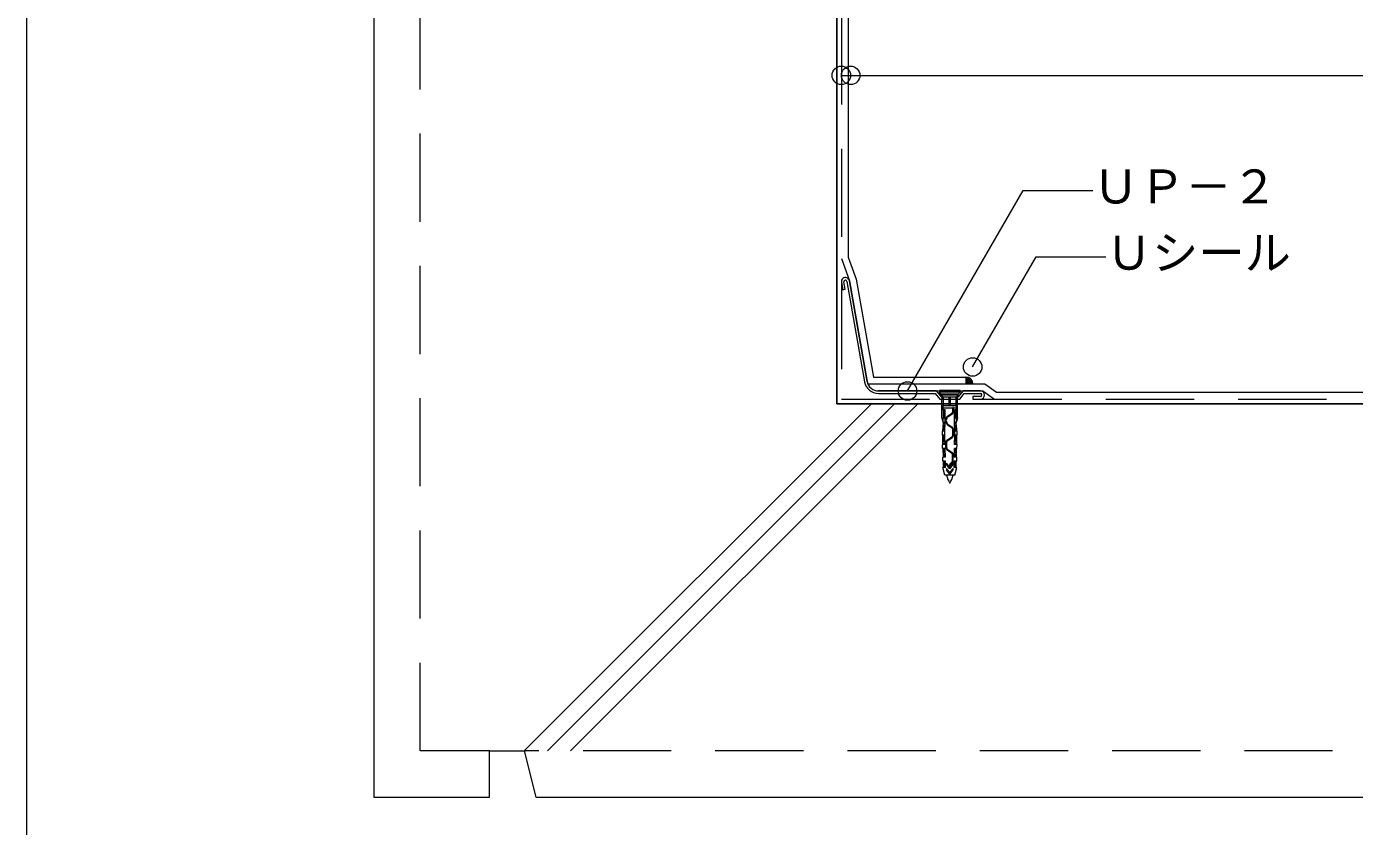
# Model space of a CAD drawing. Units: millimetres, scale not verified. Extents: x -1380 to 1380, y -955 to 955.
# Drawn here: x -900 to -326, y -393 to -47 of the extents above; entities that cross this region are included whole.
import ezdxf
from ezdxf.enums import TextEntityAlignment as Align

# ---------------------------------------------------------------- set-up
doc = ezdxf.new("R2010")
doc.units = ezdxf.units.MM
doc.header["$LTSCALE"] = 3
doc.linetypes.add('USER1', pattern=[19.05, 12.7, -6.35])
for name, color, linetype, lineweight in [('0-0_0', 7, 'Continuous', 18), ('0-2_KUTAI', 3, 'Continuous', 18), ('0-3_BOUSUI', 1, 'Continuous', 18), ('0-4_MOJI', 7, 'Continuous', 18), ('0-5_HATCH', 9, 'Continuous', 18), ('0-6_KANAMONO_SCREW', 4, 'Continuous', 18), ('0-7_KANAMONO', 4, 'Continuous', 18)]:
    doc.layers.add(name, color=color, linetype=linetype, lineweight=lineweight)
doc.styles.add('ＭＳ ゴシック', font='')
doc.styles.get('ＭＳ ゴシック').set_extended_font_data('MS Gothic')

msp = doc.modelspace()

# ---------------------------------------------------------------- linework, layer by layer
at = {"layer": '0-0_0'}
msp.add_lwpolyline([(-900, -660), (900, -660), (900, 540), (-900, 540)], close=True, dxfattribs=at)
at = {"layer": '0-2_KUTAI', "linetype": 'USER1'}
for p, q in [((-700, -360), (-730, -360)), ((-50, -360), (-685, -360))]:
    msp.add_line(p, q, dxfattribs=at)
at = {"layer": '0-2_KUTAI'}
msp.add_lwpolyline([(750, -160), (-50, -160), (-50, -210), (-550, -210), (-550, 90), (-480, 90), (-476, 110), (-460, 110), (-460, 90), (-410, 90), (-400, 100), (-400, 280), (-409.95, 290.995), (-740.05, 324.005), (-750, 315), (-750, -380), (-700, -380), (-700, -360), (-685, -360), (-680, -380), (-50, -380)], dxfattribs=at)
at = {"layer": '0-2_KUTAI', "linetype": 'USER1'}
msp.add_lwpolyline([(-730, -360), (-730, 302.9), (-420, 271.9), (-420, 90)], dxfattribs=at)
at = {"layer": '0-3_BOUSUI'}
for p, q in [((-494.16, -198.5), (-494.16, -201.5)), ((-494.16, -201.5), (-491.16, -201.5))]:
    msp.add_line(p, q, dxfattribs=at)
for points in [[(-550, 71.597), (-550, -210), (-50, -210), (-50, -160), (750, -160)], [(-541.5, 70.9), (-541.5, 24.804), (-545, 19.804), (-545, -146.766), (-541.616, -156.211), (-534.16, -198.5), (-494.16, -198.5)], [(-548, -147.287), (-544.527, -156.983), (-536.877, -200.368), (-536.535, -201.5), (-485.952, -201.5), (-480.952, -205), (-110.015, -205), (-105.015, -201.5), (-54.433, -201.5)], [(-531.953, -204.5), (-486.898, -204.5), (-481.898, -208)]]:
    msp.add_lwpolyline(points, dxfattribs=at)
at = {"layer": '0-3_BOUSUI', "linetype": 'USER1'}
msp.add_lwpolyline([(-550, 71.597), (-548, 71.597), (-548, -208), (-52, -208), (-52, -158), (750, -158)], dxfattribs=at)
at = {"layer": '0-3_BOUSUI'}
msp.add_arc((-494.16, -201.5), 3, 0, 90, dxfattribs=at)
at = {"layer": '0-4_MOJI'}
for p, q in [((-548, -68.201), (-248, -68.201)), ((-519.425, -204.5), (-469.425, -117.897)), ((-469.425, -117.897), (-439.425, -117.897)), ((-491.281, -194.136), (-463.781, -146.505)), ((-463.781, -146.505), (-433.781, -146.505))]:
    msp.add_line(p, q, dxfattribs=at)
for centre in [(-548, -68.201), (-544, -68.201), (-491.281, -194.136), (-519.425, -204.5)]:
    msp.add_circle(centre, 4, dxfattribs=at)
at = {"layer": '0-5_HATCH'}
for p, q in [((-494.16, -199.311), (-493.437, -198.588)), ((-494.16, -200.209), (-492.785, -198.834)), ((-491.827, -201.5), (-494.16, -199.167)), ((-494.16, -201.107), (-492.244, -199.191)), ((-492.725, -201.5), (-494.16, -200.065)), ((-491.169, -201.259), (-493.919, -198.51)), ((-493.655, -201.5), (-491.801, -199.646)), ((-492.757, -201.5), (-491.456, -200.199)), ((-491.608, -199.923), (-492.583, -198.948)), ((-493.623, -201.5), (-494.16, -200.963)), ((-491.859, -201.5), (-491.227, -200.868)), ((-685, -360), (-535, -210)), ((-675, -360), (-525, -210)), ((-665, -360), (-515, -210))]:
    msp.add_line(p, q, dxfattribs=at)
at = {"layer": '0-6_KANAMONO_SCREW'}
for p, q in [((-496.648, -204.335), (-505.648, -204.335)), ((-505.648, -204.335), (-505.648, -205.075)), ((-496.648, -205.075), (-505.648, -205.075)), ((-504.823, -205.9), (-505.648, -205.075)), ((-504.823, -206.35), (-504.823, -205.9)), ((-504.038, -207.2), (-504.823, -206.35)), ((-497.473, -206.35), (-504.823, -206.35)), ((-498.258, -207.2), (-497.473, -206.35)), ((-497.473, -205.9), (-496.648, -205.075)), ((-496.648, -204.335), (-496.648, -205.075)), ((-504.538, -215.9), (-504.538, -207.7)), ((-498.258, -207.2), (-504.038, -207.2)), ((-504.038, -212.7), (-504.038, -210.9)), ((-498.258, -210.9), (-504.038, -210.9)), ((-499.798, -211.9), (-504.038, -211.9)), ((-501.398, -210.9), (-501.398, -207.2)), ((-501.398, -210.9), (-501.148, -210.7)), ((-500.898, -207.2), (-501.148, -207.7)), ((-500.898, -210.9), (-501.148, -210.7)), ((-500.898, -210.9), (-500.898, -207.2)), ((-499.798, -213.305), (-499.798, -211.7)), ((-498.258, -211.9), (-499.498, -211.9)), ((-498.358, -210.9), (-498.358, -207.2)), ((-498.258, -212.7), (-498.258, -210.9)), ((-504.038, -217.8), (-504.538, -215.9)), ((-504.038, -218.1), (-504.038, -216.3)), ((-503.148, -216.3), (-504.038, -216.3)), ((-503.938, -216.3), (-503.938, -212.7)), ((-503.148, -213.2), (-503.938, -213.2)), ((-503.148, -213.7), (-503.938, -213.7)), ((-503.148, -214.2), (-503.938, -214.2)), ((-503.148, -214.7), (-503.938, -214.7)), ((-503.148, -215.2), (-503.938, -215.2)), ((-503.148, -215.7), (-503.938, -215.7)), ((-502.798, -216.9), (-502.798, -216.495)), ((-502.498, -216.9), (-502.798, -216.9)), ((-502.798, -218.005), (-502.798, -217.6)), ((-502.498, -217.6), (-502.798, -217.6)), ((-502.498, -216.9), (-502.498, -216.495)), ((-502.498, -218.005), (-502.498, -217.6)), ((-502.203, -215.403), (-500.256, -214.145)), ((-502.041, -215.655), (-500.093, -214.397)), ((-498.258, -212.7), (-499.148, -212.7)), ((-499.148, -218.1), (-499.148, -212.7)), ((-498.358, -213.2), (-499.148, -213.2)), ((-498.358, -213.7), (-499.148, -213.7)), ((-498.358, -214.2), (-499.148, -214.2)), ((-498.358, -214.7), (-499.148, -214.7)), ((-498.358, -215.2), (-499.148, -215.2)), ((-498.358, -215.7), (-499.148, -215.7)), ((-498.258, -216.3), (-499.148, -216.3)), ((-498.358, -216.3), (-498.358, -212.7)), ((-497.758, -215.9), (-498.258, -217.8)), ((-498.258, -218.1), (-498.258, -216.3)), ((-503.289, -221.9), (-504.373, -221.9)), ((-504.373, -223.6), (-504.373, -221.9)), ((-503.298, -223.6), (-504.373, -223.6)), ((-503.267, -221.3), (-504.312, -221.3)), ((-503.245, -220.7), (-504.259, -220.7)), ((-504.212, -221.9), (-503.877, -218.1)), ((-504.112, -227.6), (-504.212, -223.6)), ((-503.222, -220.1), (-504.206, -220.1)), ((-503.2, -219.5), (-504.153, -219.5)), ((-503.178, -218.9), (-504.1, -218.9)), ((-503.156, -218.3), (-504.047, -218.3)), ((-503.148, -218.1), (-504.038, -218.1)), ((-503.298, -223.6), (-503.289, -221.892)), ((-503.198, -227.6), (-503.298, -223.6)), ((-503.289, -221.9), (-503.148, -218.1)), ((-502.203, -219.097), (-500.256, -220.355)), ((-502.041, -218.845), (-500.093, -220.103)), ((-499.798, -223.505), (-499.798, -221.195)), ((-499.498, -223.505), (-499.498, -221.195)), ((-499.007, -221.903), (-499.148, -218.1)), ((-498.258, -218.1), (-499.148, -218.1)), ((-498.249, -218.3), (-499.147, -218.3)), ((-498.196, -218.9), (-499.118, -218.9)), ((-499.098, -227.6), (-498.998, -223.6)), ((-498.143, -219.5), (-499.096, -219.5)), ((-498.09, -220.1), (-499.074, -220.1)), ((-498.037, -220.7), (-499.052, -220.7)), ((-497.984, -221.3), (-499.029, -221.3)), ((-497.923, -221.9), (-499.007, -221.9)), ((-498.998, -223.6), (-499.007, -221.903)), ((-497.923, -223.6), (-498.998, -223.6)), ((-498.084, -221.9), (-498.419, -218.1)), ((-498.184, -227.6), (-498.084, -223.6)), ((-497.923, -223.6), (-497.923, -221.9)), ((-503.288, -224), (-504.355, -224)), ((-503.273, -224.6), (-504.34, -224.6)), ((-503.258, -225.2), (-504.325, -225.2)), ((-503.243, -225.8), (-504.31, -225.8)), ((-503.228, -226.4), (-504.295, -226.4)), ((-503.213, -227), (-504.28, -227)), ((-504.234, -229.3), (-504.273, -227.6)), ((-503.198, -227.6), (-504.273, -227.6)), ((-503.198, -229.3), (-504.234, -229.3)), ((-503.898, -233.1), (-504.073, -229.3)), ((-503.023, -233.1), (-503.198, -229.3)), ((-502.798, -229.005), (-502.798, -226.695)), ((-502.498, -229.005), (-502.498, -226.695)), ((-502.203, -225.603), (-500.256, -224.345)), ((-502.041, -225.855), (-500.093, -224.597)), ((-499.273, -233.1), (-499.098, -229.3)), ((-498.023, -227.6), (-499.098, -227.6)), ((-498.062, -229.3), (-499.098, -229.3)), ((-498.017, -227), (-499.083, -227)), ((-497.987, -225.8), (-499.053, -225.8)), ((-498.002, -226.4), (-499.052, -226.4)), ((-497.972, -225.2), (-499.038, -225.2)), ((-497.957, -224.6), (-499.023, -224.6)), ((-497.942, -224), (-499.008, -224)), ((-498.398, -233.1), (-498.312, -229.3)), ((-498.062, -229.3), (-498.023, -227.6)), ((-503.184, -229.6), (-504.212, -229.6)), ((-503.161, -230.1), (-504.203, -230.1)), ((-503.115, -230.7), (-504.192, -230.7)), ((-503.092, -231.3), (-504.181, -231.3)), ((-503.069, -231.9), (-504.171, -231.9)), ((-503.046, -232.5), (-504.16, -232.5)), ((-503.023, -233.1), (-504.148, -233.1)), ((-504.148, -234.9), (-504.148, -233.1)), ((-503.023, -234.9), (-504.148, -234.9)), ((-503.898, -237.5), (-503.898, -234.9)), ((-503.023, -237.5), (-503.023, -234.9)), ((-502.203, -230.097), (-500.456, -231.226)), ((-502.041, -229.845), (-500.293, -230.974)), ((-499.998, -234.634), (-499.998, -232.066)), ((-499.698, -234.634), (-499.698, -232.066)), ((-498.148, -233.1), (-499.273, -233.1)), ((-498.148, -234.9), (-499.273, -234.9)), ((-499.273, -237.5), (-499.273, -234.9)), ((-498.149, -232.5), (-499.25, -232.5)), ((-498.136, -231.9), (-499.227, -231.9)), ((-498.122, -231.3), (-499.204, -231.3)), ((-498.109, -230.7), (-499.181, -230.7)), ((-498.095, -230.1), (-499.135, -230.1)), ((-498.084, -229.6), (-499.12, -229.6)), ((-498.398, -237.5), (-498.398, -234.9)), ((-498.148, -234.9), (-498.148, -233.1)), ((-503.023, -237.5), (-504.148, -237.5)), ((-503.023, -235.45), (-504.073, -235.45)), ((-503.023, -235.95), (-504.073, -235.95)), ((-503.023, -236.45), (-504.073, -236.45)), ((-503.023, -236.95), (-504.073, -236.95)), ((-502.648, -235.797), (-502.648, -235.98)), ((-502.648, -238.097), (-502.648, -238.28)), ((-501.148, -237.6), (-502.558, -235.767)), ((-501.148, -239.9), (-502.558, -238.067)), ((-501.148, -238.1), (-502.544, -236.285)), ((-501.148, -240.4), (-502.544, -238.585)), ((-501.298, -236.9), (-501.298, -236.726)), ((-500.998, -236.9), (-501.298, -236.9)), ((-501.148, -237.6), (-499.738, -235.767)), ((-501.148, -238.1), (-499.752, -236.285)), ((-501.148, -239.9), (-499.738, -238.067)), ((-501.148, -240.4), (-499.752, -238.585)), ((-500.998, -236.9), (-500.998, -236.726)), ((-500.703, -235.634), (-500.456, -235.474)), ((-500.541, -235.886), (-500.293, -235.726)), ((-499.648, -235.797), (-499.648, -235.98)), ((-499.648, -238.097), (-499.648, -238.28)), ((-498.223, -235.45), (-499.273, -235.45)), ((-498.223, -235.95), (-499.273, -235.95)), ((-498.223, -236.45), (-499.273, -236.45)), ((-498.223, -236.95), (-499.273, -236.95)), ((-498.149, -237.5), (-499.273, -237.5)), ((-499.048, -240.9), (-498.148, -237.5))]:
    msp.add_line(p, q, dxfattribs=at)
for points in [[(-497.473, -206.35), (-497.473, -205.9), (-504.823, -205.9)], [(-503.938, -210.9), (-503.938, -207.2), (-504.538, -207.7)], [(-501.148, -210.7), (-501.148, -207.7), (-501.398, -207.2)], [(-499.498, -213.305), (-499.498, -211.7), (-499.798, -211.7)], [(-497.758, -215.9), (-497.758, -207.7), (-498.358, -207.2)], [(-503.148, -218.1), (-503.148, -212.7), (-504.038, -212.7)], [(-499.048, -240.9), (-503.248, -240.9), (-504.148, -237.5)]]:
    msp.add_lwpolyline(points, dxfattribs=at)
for centre, radius, start, end in [((-501.498, -216.495), 1.3, 122.8584, 180), ((-501.498, -216.495), 1, 122.8584, 180), ((-500.798, -213.305), 1, 302.8584, 0), ((-500.798, -213.305), 1.3, 302.8584, 360), ((-501.498, -218.005), 1.3, 180, 237.1416), ((-501.498, -218.005), 1, 180, 237.1416), ((-500.798, -221.195), 1, 0, 57.1416), ((-500.798, -223.505), 1, 302.8584, 360), ((-500.798, -221.195), 1.3, 0, 57.1416), ((-500.798, -223.505), 1.3, 302.8584, 360), ((-501.498, -226.695), 1.3, 122.8584, 180), ((-501.498, -229.005), 1.3, 180, 237.1416), ((-501.498, -226.695), 1, 122.8584, 180), ((-501.498, -229.005), 1, 180, 237.1416), ((-500.998, -232.066), 1, 0, 57.1416), ((-500.998, -234.634), 1, 302.8584, 360), ((-500.998, -232.066), 1.3, 0, 57.1416), ((-500.998, -234.634), 1.3, 302.8584, 0), ((-502.598, -235.797), 0.05, 37.56859, 180), ((-502.148, -235.98), 0.5, 180, 217.56859), ((-502.598, -238.097), 0.05, 37.56859, 180), ((-502.148, -238.28), 0.5, 180, 217.56859), ((-493.365, -239.095), 9.383, 191.09155, 213.95053), ((-499.998, -236.726), 1.3, 122.8584, 180), ((-508.931, -239.095), 9.383, 326.04947, 348.90845), ((-499.998, -236.726), 1, 122.8584, 180), ((-500.148, -235.98), 0.5, 322.43141, 0), ((-500.148, -238.28), 0.5, 322.43141, 0), ((-499.698, -235.797), 0.05, 0, 142.43141), ((-499.698, -238.097), 0.05, 0, 142.43141)]:
    msp.add_arc(centre, radius, start, end, dxfattribs=at)
at = {"layer": '0-7_KANAMONO'}
for p, q in [((-545.61, -157.174), (-537.96, -200.559)), ((-536.877, -200.368), (-544.527, -156.983)), ((-491.148, -208), (-487.898, -208))]:
    msp.add_line(p, q, dxfattribs=at)
for points in [[(-547.973, -157.591), (-547.409, -160.791), (-546.326, -160.6), (-546.89, -157.4)], [(-487.898, -204.5), (-495.398, -204.5), (-497.648, -207.2), (-504.648, -207.2), (-506.898, -204.5), (-531.953, -204.5)], [(-531.953, -205.6), (-507.413, -205.6), (-505.413, -208), (-496.883, -208), (-494.883, -205.6), (-487.898, -205.6)], [(-487.898, -206.9), (-491.148, -206.9), (-491.148, -208)]]:
    msp.add_lwpolyline(points, dxfattribs=at)
for centre, radius, start, end in [((-546.25, -157.287), 1.75, 10, 190), ((-546.25, -157.287), 0.65, 10, 190), ((-531.953, -199.5), 6.1, 190, 270), ((-531.953, -199.5), 5, 190, 270), ((-487.898, -206.25), 1.75, 270, 90), ((-487.898, -206.25), 0.65, 270, 90)]:
    msp.add_arc(centre, radius, start, end, dxfattribs=at)

# ---------------------------------------------------------------- texts
at = {"layer": '0-4_MOJI', "style": 'ＭＳ ゴシック'}
for s, p in [('ＵＰ－２', (-439.425, -127.897)), ('Ｕシール', (-433.781, -156.505))]:
    msp.add_text(s, height=14.66, dxfattribs=at).set_placement(p, align=Align.BOTTOM_LEFT)

doc.saveas('drawing.dxf')
